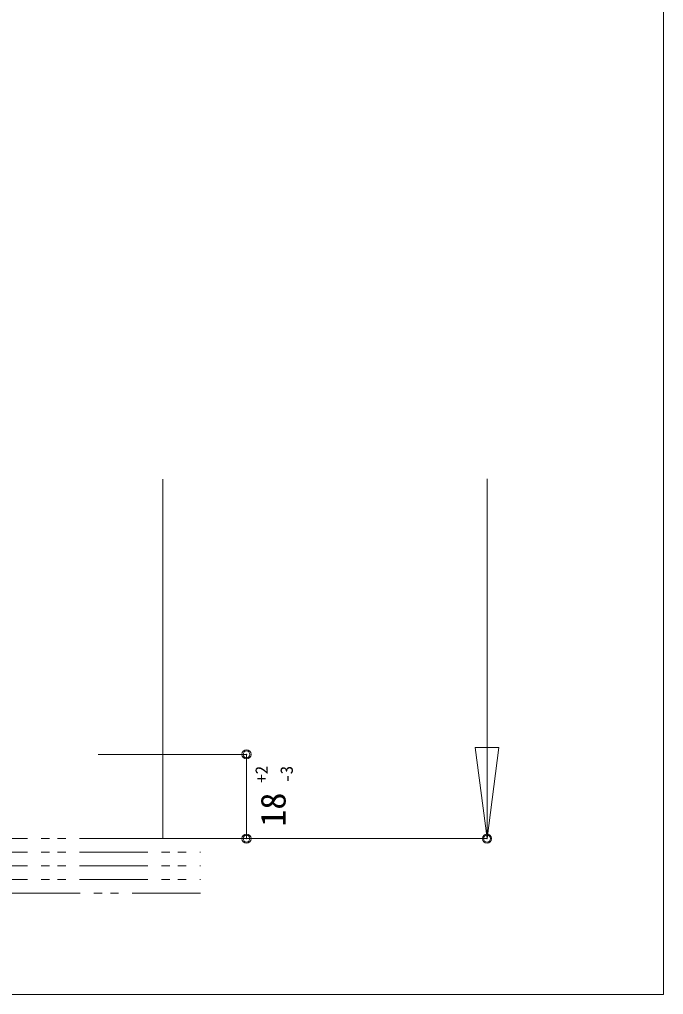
# Model space of a CAD drawing. Units: millimetres on the paper, enlarged 5 times, with parts at other scales. Extents: x -992 to 1008, y -685 to 700.
# Drawn here: x -38.2 to 197.5, y -26.2 to 330.6 of the extents above; entities that cross this region are included whole.
import ezdxf
from ezdxf.enums import TextEntityAlignment as Align

# ---------------------------------------------------------------- set-up
doc = ezdxf.new("R2010")
doc.units = ezdxf.units.MM
doc.header["$LTSCALE"] = 5
doc.header["$PDMODE"] = 32
doc.header["$PDSIZE"] = 2.5
doc.linetypes.add('DOUBLE_CHAIN1', pattern=[8.8, 5, -1, 0.6, -0.6, 0.6, -1])
for name, color, linetype, lineweight in [('1-0_H-SYM', 7, 'Continuous', 20), ('1-1_0', 7, 'Continuous', 20), ('2-0_18', 7, 'Continuous', 18)]:
    doc.layers.add(name, color=color, linetype=linetype, lineweight=lineweight)
doc.styles.add('ＭＳ ゴシック', font='')
doc.styles.get('ＭＳ ゴシック').set_extended_font_data('MS Gothic')

msp = doc.modelspace()

# ---------------------------------------------------------------- linework, layer by layer
at = {"layer": '1-0_H-SYM'}
msp.add_line((197.5, 675), (197.5, -26.25), dxfattribs=at)
msp.add_lwpolyline([(197.5, -26.25), (-967.5, -26.25), (-967.5, 675)], dxfattribs=at)
at = {"layer": '1-1_0'}
msp.add_line((197.5, -26.25), (197.5, 675), dxfattribs=at)
msp.add_lwpolyline([(197.5, -26.25), (-967.5, -26.25), (-967.5, 675)], dxfattribs=at)
at = {"layer": '2-0_18'}
msp.add_line((14.263, 162.416), (14.263, 30.794), dxfattribs=at)
at = {"layer": '2-0_18', "color": 4}
for p, q in [((132.924, 162.467), (132.924, 30.794)), ((-9.353, 61.628), (44.898, 61.628)), ((44.898, 61.628), (44.898, 30.794)), ((128.59, 64.127), (137.257, 64.127)), ((132.924, 30.794), (128.59, 64.127)), ((137.257, 64.127), (132.924, 30.794)), ((-9.353, 30.794), (132.924, 30.794))]:
    msp.add_line(p, q, dxfattribs=at)
at = {"layer": '2-0_18', "linetype": 'DOUBLE_CHAIN1'}
for p, q in [((-324.227, 30.794), (28.075, 30.794)), ((-324.227, 25.794), (28.075, 25.794)), ((-324.227, 20.794), (28.075, 20.794)), ((-324.227, 15.794), (28.075, 15.794)), ((28.075, 10.794), (-324.227, 10.794))]:
    msp.add_line(p, q, dxfattribs=at)
at = {"layer": '2-0_18', "color": 4}
for centre in [(44.898, 61.628), (44.898, 30.794), (132.924, 30.794)]:
    msp.add_circle(centre, 1.667, dxfattribs=at)
for p in [(44.898, 61.628), (44.898, 30.794)]:
    msp.add_point(p, dxfattribs=at)
at = {"layer": '2-0_18', "color": 5}
for p in [(44.898, 61.628), (44.898, 30.794), (132.924, 30.794)]:
    msp.add_point(p, dxfattribs=at)

# ---------------------------------------------------------------- texts
at = {"layer": '2-0_18', "style": 'ＭＳ ゴシック'}
for s, height, p in [('+2', 4.582, (54.056, 51.216)), ('-3', 4.582, (63.218, 51.216)), ('18', 9.164, (61.968, 35.18))]:
    msp.add_text(s, height=height, rotation=90, dxfattribs=at).set_placement(p, align=Align.BOTTOM_LEFT)

doc.saveas('drawing.dxf')
